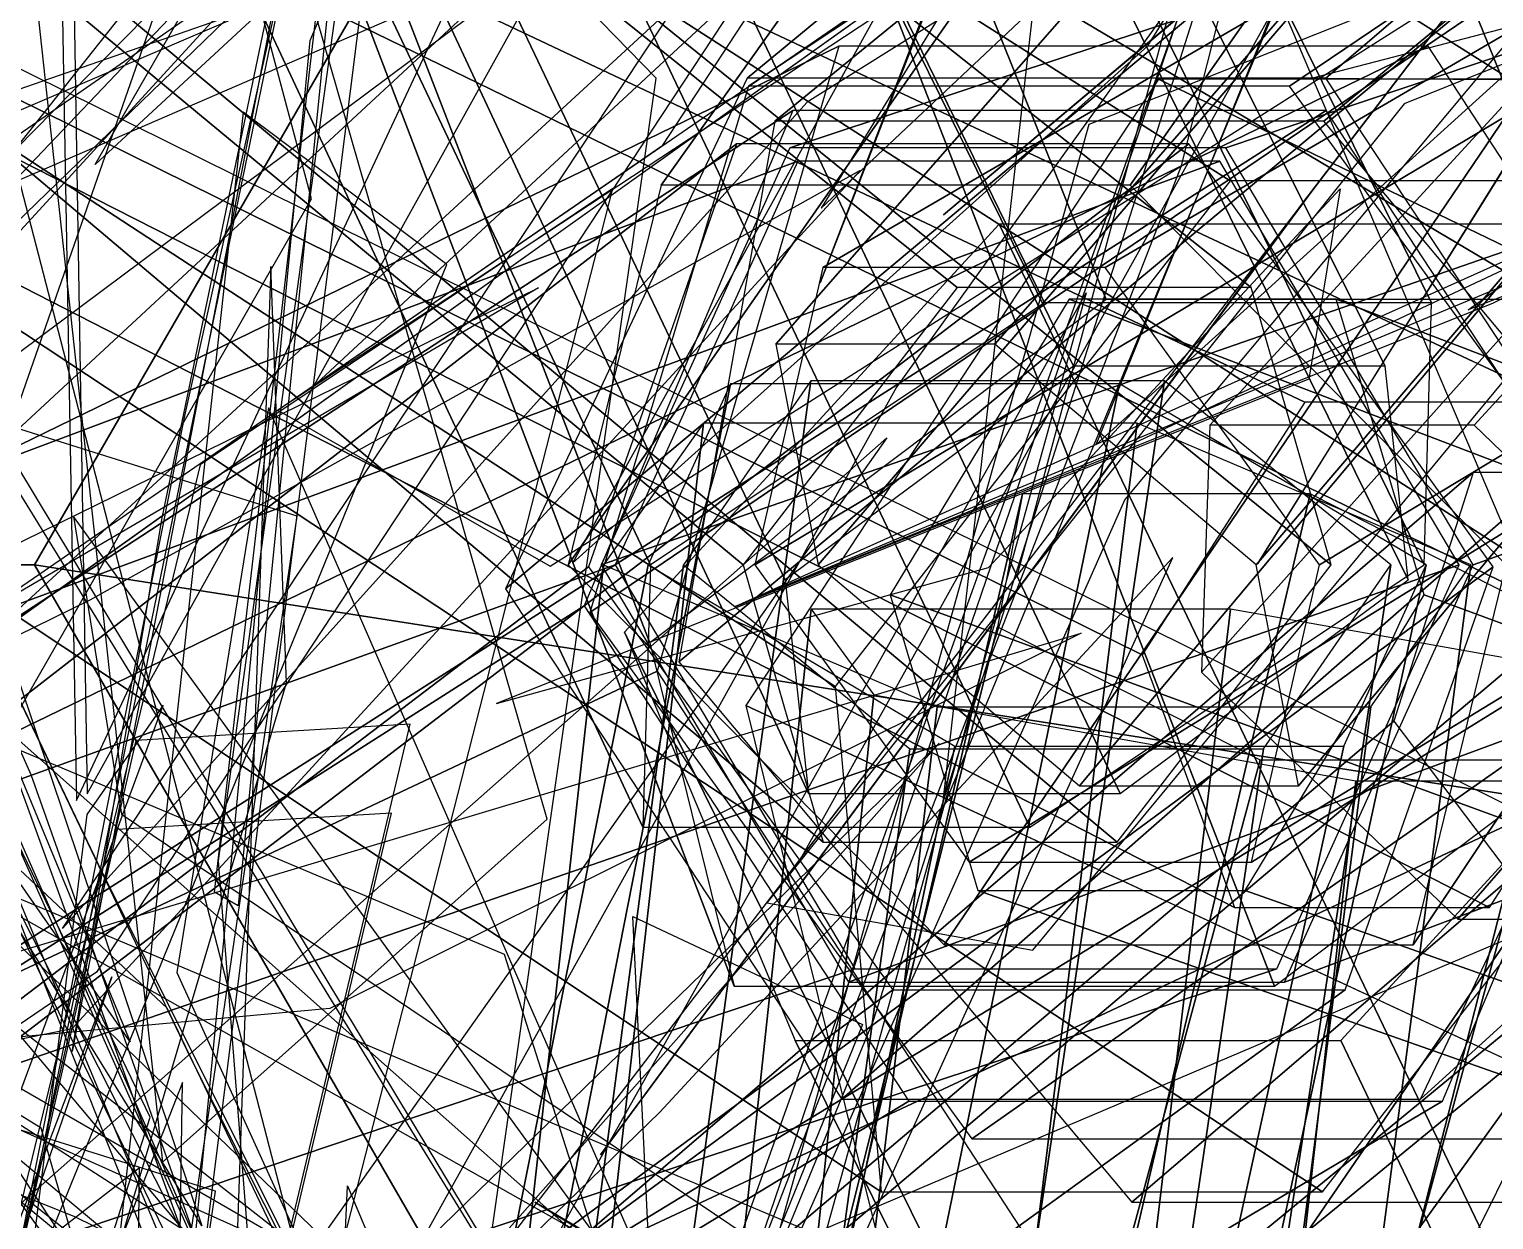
# Model space of a CAD drawing. Extents: x -0.171 to 0.183, y -0.171 to 0.171.
# Drawn here: x -0.00813 to -0.00079, y -0.00171 to 0.00425 of the extents above; entities that cross this region are included whole.
import ezdxf

# ---------------------------------------------------------------- set-up
doc = ezdxf.new("R2010")
doc.units = 0
doc.header["$MEASUREMENT"] = 0
doc.layers.get('0').update_dxf_attribs({"linetype": 'CONTINUOUS'})
for name, color, linetype in [('2D_PLAN', 7, 'CONTINUOUS'), ('BARK_ASPENQ_W', 8, 'CONTINUOUS'), ('LEAFD_ASPENQ_W', 73, 'CONTINUOUS')]:
    doc.layers.add(name, color=color, linetype=linetype)

# ---------------------------------------------------------------- blocks, each defined once
blk = doc.blocks.new('LFASPENQ')
at = {"layer": 'LEAFD_ASPENQ_W'}
for points in [[(-0.1000000000000001, 1.106281426571839, 0.0811024454482965), (-0.1000000000000001, 1.135361515411932, -0.08409949939486033), (-0.09760003277225104, 0.9903561376647959, -0.1476656156922364), (-0.1000000000000001, 0.9637596733180508, 0.03572521253648248)], [(0.1000000000000001, 1.106281426571839, -0.08110244544829649), (0.1000000000000001, 1.135361515411932, 0.08409949939486035), (0.09760003277225104, 0.9903561376647959, 0.1476656156922364), (0.1000000000000001, 0.9637596733180508, -0.03572521253648246)], [(-0.06710590007549783, 1.092077305365929, -0.265958807448153), (-0.09772634683686915, 1.130962420617025, -0.3570225420331152), (-0.09999999999999998, 1.037396010773648, -0.4325004705326569), (-0.0728137025593773, 0.8773568614099477, -0.3015133930593941)], [(0.06710590007549777, 1.092077305365929, 0.265958807448153), (0.0977263468368691, 1.130962420617025, 0.3570225420331152), (0.09999999999999992, 1.037396010773648, 0.4325004705326569), (0.07281370255937725, 0.8773568614099477, 0.3015133930593941)], [(-0.1091888595935742, 1.036491843408311, 0.2653896224957131), (-0.1402996414367661, 1.10361167465453, 0.06414724291801843), (-0.10196904134148, 0.941685320651963, 0.007024305051257118), (-0.06929547583176726, 0.9463378080521677, 0.222263560158299)], [(0.1091888595935743, 1.036491843408311, -0.2653896224957131), (0.1402996414367661, 1.10361167465453, -0.06414724291801842), (0.10196904134148, 0.941685320651963, -0.007024305051257105), (0.06929547583176726, 0.9463378080521677, -0.222263560158299)], [(-0.09547706126038102, 1.002382774507004, -0.08222773613326517), (-0.1015157687754206, 1.064183349941196, -0.2289463014517763), (-0.08884209906494606, 0.9124612282710381, -0.2760199077236242), (-0.1218782371275568, 0.8689845189873778, -0.207289663045403)], [(0.09547706126038102, 1.002382774507004, 0.08222773613326519), (0.1015157687754206, 1.064183349941196, 0.2289463014517763), (0.088842099064946, 0.9124612282710381, 0.2760199077236242), (0.1218782371275568, 0.8689845189873778, 0.207289663045403)], [(-0.08725853684189788, 0.8722219742478982, 0.05044468927298235), (-0.09518678783193746, 0.9441718164503895, -0.1051545488214122), (-0.1181853548547891, 0.7491054116594135, -0.1576145669104395), (-0.06220243846195661, 0.7527597069835684, 0.001814481782901445)], [(0.08725853684189788, 0.8722219742478982, -0.05044468927298234), (0.09518678783193746, 0.9441718164503895, 0.1051545488214122), (0.1181853548547891, 0.7491054116594135, 0.1576145669104395), (0.06220243846195661, 0.7527597069835684, -0.001814481782901437)], [(0.09444218115679126, 0.8278874110255857, 0.1175960915364325), (0.09999999999999998, 0.9106701862844845, 0.3392991624824547), (0.09454439354356337, 0.7194631337523202, 0.3539088413078134), (0.1, 0.6868430027261466, 0.173241609777882)], [(-0.06710590007549788, 0.8616476694850937, 0.1909716288819868), (-0.0977263468368692, 0.9005327847361896, 0.0999078942970246), (-0.1000000000000001, 0.806966374892813, 0.02442996579748297), (-0.07281370255937736, 0.6469272255291126, 0.1554170432707458)], [(-0.07377321893963462, 0.7539939186945231, 0.5067239039139447), (-0.1003789421938551, 0.8618909923825272, 0.3296985659752196), (-0.07921567472882085, 0.688445281708952, 0.1875345404395201), (-0.09636292902904225, 0.6570786129874105, 0.4282937112536088)], [(0.1204696827788219, 0.6817858893255649, 0.0060740730447892), (0.1258283337176631, 0.7939670270178066, 0.1837927290222948), (0.1234370461962077, 0.604734105764666, 0.2204249470312658), (0.1089554862157347, 0.5841107566192578, 0.08948006928398257)], [(-0.1212218900137301, 0.6459126678495913, 0.2002298432360692), (-0.1156246974641384, 0.7290007078839632, -0.03742194095151985), (-0.1474786064954796, 0.5591902452288195, -0.03348091140636317), (-0.1503967487173914, 0.5386207145465205, 0.09373529569870645)], [(-0.1254929274414894, 0.6212935403265529, 0.2896268396307071), (-0.1238209963390609, 0.7115796169894201, 0.1600039171923182), (-0.1000000000000001, 0.5322370869958983, 0.08855371735597503), (-0.1000000000000001, 0.5499285437019092, 0.2642487904734656)], [(-0.1254929274414894, 0.5678009445931878, 0.4666359262966917), (-0.1238209963390609, 0.6580870212560549, 0.3370130038583028), (-0.1000000000000001, 0.4787444912625332, 0.2655628040219596), (-0.1000000000000002, 0.4964359479685441, 0.4412578771394502)], [(0.1000000000000001, 0.5032116690563271, 0.1469831345178872), (0.1283691535734705, 0.6141631395880314, 0.2274499973190307), (0.07861883504907341, 0.4165812198563974, 0.2821745996039625), (0.1030861094222062, 0.3492253924798798, 0.1307039323218292)], [(0.09999999999999998, 0.5032116690563271, 0.2663613543791374), (0.1283691535734705, 0.6141631395880314, 0.346828217180281), (0.07861883504907335, 0.4165812198563974, 0.4015528194652128), (0.1030861094222061, 0.3492253924798798, 0.2500821521830794)], [(-0.09192863689576847, 0.4030431497447124, 0.491602370045422), (-0.09557900773835698, 0.4711803997502289, 0.3377237738517682), (-0.0706392370704601, 0.3349997113750831, 0.307447646926703), (-0.1246275870932704, 0.3110383596206003, 0.489849206535396)], [(0.12122189001373, 0.2838089453113725, 0.1826037694262531), (0.1156246974641382, 0.3668969853457443, 0.4202555536138423), (0.1474786064954794, 0.1970865226906007, 0.4163145240686856), (0.1503967487173913, 0.1765169920083016, 0.2890983169636159)], [(-0.07377321893963457, 0.2437568565515407, 0.2885499073063055), (-0.100378942193855, 0.3516539302395447, 0.1115245693675803), (-0.07921567472882085, 0.1782082195659696, -0.03063945616811914), (-0.0963629290290422, 0.1468415508444281, 0.2101197146459696)], [(-0.1132940098187346, 0.2320559504325761, 0.5271071094620545), (-0.06535223525679351, 0.2908486113579403, 0.3395427843912969), (-0.06598219461576088, 0.1296953768398423, 0.2793802644939696), (-0.0921238346340797, 0.05584178882044721, 0.4709792814139848)]]:
    blk.add_3dface(points, dxfattribs=at)

msp = doc.modelspace()

# ---------------------------------------------------------------- linework, layer by layer
at = {"layer": '2D_PLAN'}
for q in [(-0.02783076714713263, 0.06553346689244433), (-0.05693629497462817, 0.02817661210935251), (-0.06553346689244433, -0.02783076714713263), (-0.02817661210935251, -0.05693629497462817)]:
    msp.add_line((0, 0), q, dxfattribs=at)
at = {"layer": 'BARK_ASPENQ_W'}
for points in [[(0.02637495285300065, 0.0470074792990561, 0.6311134936968786), (0.02700551870768882, 0.04836924259794256, 0.6298301816759748), (-0.004963853835408768, 0.003465496302583975, 0.5767025245084897), (-0.00542932878706599, 0.001563710529684847, 0.5785985562634153)], [(0.02700551870768882, 0.04836924259794256, 0.6298301816759748), (0.02883982623088558, 0.04827448302681325, 0.6290968220007884), (-0.00261483973074977, 0.003465496302583975, 0.5753201887778975), (-0.004963853835408768, 0.003465496302583975, 0.5767025245084897)], [(0.02883982623088558, 0.04827448302681325, 0.6290968220007884), (0.03004239141832989, 0.04681488865827071, 0.6296495612424972), (-0.0007313005777479942, 0.001563710529684847, 0.5758338848022309), (-0.00261483973074977, 0.003465496302583975, 0.5753201887778975)], [(-0.02087782931662135, 0.04793802138547296, 0.4189264758793013), (-0.0186072199617177, 0.04800605158192536, 0.4198539768483275), (-2.775042515966442e-05, 0.002893541624946967, 0.3854121548444465), (-0.002734527581536639, 0.002893541624946967, 0.383996122050062)], [(-0.0186072199617177, 0.04800605158192536, 0.4198539768483275), (-0.01801902213530695, 0.04659033067662721, 0.4217715350860932), (0.0003936395791705959, 0.001174255866371778, 0.387901706570128), (-2.775042515966442e-05, 0.002893541624946967, 0.3854121548444465)], [(-0.02255890754721904, 0.04645327285586948, 0.4199182917050724), (-0.02087782931662135, 0.04793802138547296, 0.4189264758793013), (-0.002734527581536639, 0.002893541624946967, 0.383996122050062), (-0.005019914733583354, 0.001174255866371778, 0.3850696409813591)], [(0.0275747400346752, 0.045550978650229, 0.6316651617045645), (0.02637495285300065, 0.0470074792990561, 0.6311134936968786), (-0.00542932878706599, 0.001563710529684847, 0.5785985562634153), (-0.003545789634064214, -0.0003380752432142811, 0.5791122522877487)], [(0.03004239141832989, 0.04681488865827071, 0.6296495612424972), (0.0294078678829191, 0.04545315085104906, 0.6309345879055717), (-0.001196775529405216, -0.0003380752432142811, 0.5777299165571564), (-0.0007313005777479942, 0.001563710529684847, 0.5758338848022309)], [(-0.01801902213530695, 0.04659033067662721, 0.4217715350860932), (-0.01969911955904759, 0.04510722254814792, 0.4227618663528881), (-0.001891747572876119, -0.0005450298922034115, 0.3889752255014251), (0.0003936395791705959, 0.001174255866371778, 0.387901706570128)], [(-0.02196839424722604, 0.04503819517036897, 0.4218361242595429), (-0.02255890754721904, 0.04645327285586948, 0.4199182917050724), (-0.005019914733583354, 0.001174255866371778, 0.3850696409813591), (-0.004598524729253093, -0.0005450298922034115, 0.3875591927070406)], [(0.0294078678829191, 0.04545315085104906, 0.6309345879055717), (0.0275747400346752, 0.045550978650229, 0.6316651617045645), (-0.003545789634064214, -0.0003380752432142811, 0.5791122522877487), (-0.001196775529405216, -0.0003380752432142811, 0.5777299165571564)], [(-0.01969911955904759, 0.04510722254814792, 0.4227618663528881), (-0.02196839424722604, 0.04503819517036897, 0.4218361242595429), (-0.004598524729253093, -0.0005450298922034115, 0.3875591927070406), (-0.001891747572876119, -0.0005450298922034115, 0.3889752255014251)], [(-0.02352208615117397, 0.04487222927963511, 0.6459627635371361), (-0.02190598649198901, 0.04490421063850542, 0.6470586073916729), (-0.001105681338545151, 0.002876085240788882, 0.620426359676289), (-0.00304318935379493, 0.002876085240788882, 0.6189441326518356)], [(-0.02190598649198901, 0.04490421063850542, 0.6470586073916729), (-0.02180166801447683, 0.04381613586279323, 0.648677929069727), (-0.001142806667157215, 0.001563710529684847, 0.6224823185152981), (-0.001105681338545151, 0.002876085240788882, 0.620426359676289)], [(-0.02503283979040198, 0.0437516004408911, 0.6464877805503676), (-0.02352208615117397, 0.04487222927963511, 0.6459627635371361), (-0.00304318935379493, 0.002876085240788882, 0.6189441326518356), (-0.005017822697656771, 0.001563710529684847, 0.6195178644663912)], [(-0.02180166801447683, 0.04381613586279323, 0.648677929069727), (-0.02331166341302025, 0.04269676936286881, 0.6492016883436664), (-0.003117440011019056, 0.000251335818580813, 0.6230560503298538), (-0.001142806667157215, 0.001563710529684847, 0.6224823185152981)], [(-0.02492673563208239, 0.04266421581491181, 0.648107382874901), (-0.02503283979040198, 0.0437516004408911, 0.6464877805503676), (-0.005017822697656771, 0.001563710529684847, 0.6195178644663912), (-0.005054948026268834, 0.000251335818580813, 0.6215738233054003)], [(-0.02331166341302025, 0.04269676936286881, 0.6492016883436664), (-0.02492673563208239, 0.04266421581491181, 0.648107382874901), (-0.005054948026268834, 0.000251335818580813, 0.6215738233054003), (-0.003117440011019056, 0.000251335818580813, 0.6230560503298538)], [(0.03846959936116572, 0.0371070913919184, 0.4098828201669025), (0.03905563918139292, 0.03920460318026514, 0.4082301479914742), (-0.004395038026937576, 0.003785066080570055, 0.3551735109140814), (-0.00487541559594226, 0.001079125395805213, 0.3573913798572932)], [(0.03905563918139292, 0.03920460318026514, 0.4082301479914742), (0.04130876443947462, 0.03914319248105781, 0.4066812247128356), (-0.001645364847993038, 0.003785066080570055, 0.3529572829382715), (-0.004395038026937576, 0.003785066080570055, 0.3551735109140814)], [(0.04130876443947462, 0.03914319248105781, 0.4066812247128356), (0.04297537098244016, 0.03698201279136945, 0.4067866453293993), (0.0006239307619468168, 0.001079125395805213, 0.3529589239056734), (-0.001645364847993038, 0.003785066080570055, 0.3529572829382715)], [(0.04013437184770529, 0.03494809124727861, 0.4099882423158277), (0.03846959936116572, 0.0371070913919184, 0.4098828201669025), (-0.00487541559594226, 0.001079125395805213, 0.3573913798572932), (-0.002606119986002405, -0.001626815288959629, 0.3573930208246951)], [(0.04238702167288552, 0.03488441805309976, 0.408440991451088), (0.04013437184770529, 0.03494809124727861, 0.4099882423158277), (-0.002606119986002405, -0.001626815288959629, 0.3573930208246951), (0.0001435531929421334, -0.001626815288959629, 0.3551767928488852)], [(-0.01848422075314766, 0.03114930252576736, 0.803315770348161), (-0.01749175564927863, 0.03213482424095487, 0.8028494872602803), (-0.002898176697695428, 0.002558272554858891, 0.7804871488714931), (-0.004341919950651823, 0.001489087840021436, 0.7809888233534924)], [(-0.01749175564927863, 0.03213482424095487, 0.8028494872602803), (-0.01616638831741727, 0.03218441998882499, 0.8034888145740631), (-0.001337959192286672, 0.002558272554858891, 0.7815094512970819), (-0.002898176697695428, 0.002558272554858891, 0.7804871488714931)], [(-0.01616638831741727, 0.03218441998882499, 0.8034888145740631), (-0.01583657766230648, 0.03124976402624452, 0.8045915528836799), (-0.001221484939834309, 0.001489087840021436, 0.7830334282046701), (-0.001337959192286672, 0.002558272554858891, 0.7815094512970819)], [(-0.01583657766230648, 0.03124976402624452, 0.8045915528836799), (-0.0168282447697238, 0.03026751747294282, 0.8050549870953551), (-0.002665228192790703, 0.0004199031251839803, 0.7835351026866695), (-0.001221484939834309, 0.001489087840021436, 0.7830334282046701)], [(-0.0471475421176417, 0.0290714230103782, 0.3533728747732336), (-0.04563227950704209, 0.03112421098017866, 0.3536210631349772), (-0.002113220326194722, 0.00348666271111755, 0.312502994855358), (-0.004092156807418075, 0.0009555468116173132, 0.3121412103107509)], [(-0.04563227950704209, 0.03112421098017866, 0.3536210631349772), (-0.04380272078887156, 0.0311545114370806, 0.3554176783848997), (9.662845958125703e-05, 0.00348666271111755, 0.3148632180807956), (-0.002113220326194722, 0.00348666271111755, 0.312502994855358)], [(-0.04380272078887156, 0.0311545114370806, 0.3554176783848997), (-0.04348882855141947, 0.0291334214324519, 0.3569648501084272), (0.0003275407641338834, 0.0009555468116173132, 0.3168616567616261), (9.662845958125703e-05, 0.00348666271111755, 0.3148632180807956)], [(-0.01815052298352976, 0.03021665536027596, 0.8044185269708766), (-0.01848422075314766, 0.03114930252576736, 0.803315770348161), (-0.004341919950651823, 0.001489087840021436, 0.7809888233534924), (-0.00422544569819946, 0.0004199031251839803, 0.7825128002610806)], [(-0.0168282447697238, 0.03026751747294282, 0.8050549870953551), (-0.01815052298352976, 0.03021665536027596, 0.8044185269708766), (-0.00422544569819946, 0.0004199031251839803, 0.7825128002610806), (-0.002665228192790703, 0.0004199031251839803, 0.7835351026866695)], [(0.0339527895250273, 0.02791790462554566, 0.4956958713645772), (0.03453148787979998, 0.02988684922727783, 0.4943029948109974), (-0.004526137682522016, 0.003961619419667324, 0.4365430383498766), (-0.005321600676671614, 0.001326140354230443, 0.4382849963559374)], [(0.03453148787979998, 0.02988684922727783, 0.4943029948109974), (0.03660647559652153, 0.02987821345138433, 0.4929470704399129), (-0.00181686807769637, 0.003961619419667324, 0.434733824660981), (-0.004526137682522016, 0.003961619419667324, 0.4365430383498766)], [(0.03660647559652153, 0.02987821345138433, 0.4929470704399129), (0.03810420666561094, 0.02790056180234357, 0.4929831141196838), (9.693853297967773e-05, 0.001326140354230443, 0.4346665689781463), (-0.00181686807769637, 0.003961619419667324, 0.434733824660981)], [(-0.04348882855141947, 0.0291334214324519, 0.3569648501084272), (-0.04500306912414338, 0.02708226014383465, 0.3567166811309407), (-0.001651395717089469, -0.001575569087882924, 0.316499872217019), (0.0003275407641338834, 0.0009555468116173132, 0.3168616567616261)], [(-0.04683222807361964, 0.02705055760868984, 0.3549213197707782), (-0.0471475421176417, 0.0290714230103782, 0.3533728747732336), (-0.004092156807418075, 0.0009555468116173132, 0.3121412103107509), (-0.003861244502865448, -0.001575569087882924, 0.3141396489915814)], [(0.03545006657282954, 0.0259389252289923, 0.495732896137172), (0.0339527895250273, 0.02791790462554566, 0.4956958713645772), (-0.005321600676671614, 0.001326140354230443, 0.4382849963559374), (-0.003407794065995565, -0.001309338711206438, 0.4382177406731027)], [(-0.04500306912414338, 0.02708226014383465, 0.3567166811309407), (-0.04683222807361964, 0.02705055760868984, 0.3549213197707782), (-0.003861244502865448, -0.001575569087882924, 0.3141396489915814), (-0.001651395717089469, -0.001575569087882924, 0.316499872217019)], [(0.03752650009916304, 0.02593022246519666, 0.4943760583689045), (0.03545006657282954, 0.0259389252289923, 0.495732896137172), (-0.003407794065995565, -0.001309338711206438, 0.4382177406731027), (-0.00069852446116992, -0.001309338711206438, 0.4364085269842071)], [(0.0147868989380654, 0.02452079547238076, 0.7757856046713738), (0.01580572395656496, 0.0244848449288326, 0.7748396292422481), (-0.00329281649273686, 0.002668789569287526, 0.7588782466312122), (-0.004389448994840998, 0.002668789569287526, 0.7601947413852271)], [(0.01467568483256061, 0.0234924662432171, 0.7767500464351121), (0.0147868989380654, 0.02452079547238076, 0.7757856046713738), (-0.004389448994840998, 0.002668789569287526, 0.7601947413852271), (-0.004176947184511131, 0.001563710529684847, 0.7614867457990588)], [(0.01580572395656496, 0.0244848449288326, 0.7748396292422481), (0.01670990220875396, 0.02341875695556986, 0.7748628923725467), (-0.001983682180302854, 0.001563710529684847, 0.7588537562910291), (-0.00329281649273686, 0.002668789569287526, 0.7588782466312122)], [(0.01557853516887737, 0.02243161051578782, 0.7767702165079916), (0.01467568483256061, 0.0234924662432171, 0.7767500464351121), (-0.004176947184511131, 0.001563710529684847, 0.7614867457990588), (-0.002867812872077126, 0.0004586314900821692, 0.7614622554588758)], [(0.01670990220875396, 0.02341875695556986, 0.7748628923725467), (0.01659393170763014, 0.02239385950354186, 0.7758290274189044), (-0.001771180369972987, 0.0004586314900821692, 0.7601457607048608), (-0.001983682180302854, 0.001563710529684847, 0.7588537562910291)], [(0.01599491159718122, 0.02142005513945361, 0.8703726787507601), (0.01638242254478366, 0.02250859521775911, 0.8694389003760419), (-0.002215848778871724, 0.002264150600657083, 0.8494106401013728), (-0.002256652262935683, 0.001026834463654066, 0.8506970172198788)], [(0.01638242254478366, 0.02250859521775911, 0.8694389003760419), (0.01764752903434513, 0.02244520875570749, 0.8686927516738205), (-0.0008911329519901003, 0.002264150600657083, 0.848213706324084), (-0.002215848778871724, 0.002264150600657083, 0.8494106401013728)], [(0.01764752903434513, 0.02244520875570749, 0.8686927516738205), (0.0185215751174817, 0.02128985202977529, 0.8688847713402534), (0.000392779390827565, 0.001026834463654066, 0.8483031496653014), (-0.0008911329519901003, 0.002264150600657083, 0.848213706324084)], [(0.01659393170763014, 0.02239385950354186, 0.7758290274189044), (0.01557853516887737, 0.02243161051578782, 0.7767702165079916), (-0.002867812872077126, 0.0004586314900821692, 0.7614622554588758), (-0.001771180369972987, 0.0004586314900821692, 0.7601457607048608)], [(0.01741898081446905, 0.02210631867194185, 0.5379624040108831), (0.01959292274217837, 0.02216580922446329, 0.5370277227575797), (-0.001634356766862127, 0.004000145501105622, 0.4743808917753554), (-0.004532307841108688, 0.004000145501105622, 0.4753846174866874)], [(0.01959292274217837, 0.02216580922446329, 0.5370277227575797), (0.02099410762366144, 0.02027011601563791, 0.5371884754872401), (5.165619645079158e-05, 0.001444911228199387, 0.4745634020069855), (-0.001634356766862127, 0.004000145501105622, 0.4743808917753554)], [(0.01664427920497464, 0.02014832934689395, 0.5390597601571008), (0.01741898081446905, 0.02210631867194185, 0.5379624040108831), (-0.004532307841108688, 0.004000145501105622, 0.4753846174866874), (-0.005744245952042332, 0.001444911228199387, 0.4765708534296497)], [(0.0168668241495063, 0.02027040842069733, 0.8705623903051731), (0.01599491159718122, 0.02142005513945361, 0.8703726787507601), (-0.002256652262935683, 0.001026834463654066, 0.8506970172198788), (-0.0009727399201180179, -0.0002104816733489515, 0.8507864605610962)], [(0.02099410762366144, 0.02027011601563791, 0.5371884754872401), (0.02022304308020212, 0.0183114854853309, 0.5382845601861448), (-0.001160281914482852, -0.001110323044706849, 0.4757496379499478), (5.165619645079158e-05, 0.001444911228199387, 0.4745634020069855)], [(0.01812838091605383, 0.02020360414018774, 0.8698206238893054), (0.0168668241495063, 0.02027040842069733, 0.8705623903051731), (-0.0009727399201180179, -0.0002104816733489515, 0.8507864605610962), (0.0003519759067636062, -0.0002104816733489515, 0.8495895267838074)], [(0.01804716537824607, 0.01824918105884504, 0.5392211631980985), (0.01664427920497464, 0.02014832934689395, 0.5390597601571008), (-0.005744245952042332, 0.001444911228199387, 0.4765708534296497), (-0.004058232988729414, -0.001110323044706849, 0.4767533636612798)], [(0.02022304308020212, 0.0183114854853309, 0.5382845601861448), (0.01804716537824607, 0.01824918105884504, 0.5392211631980985), (-0.004058232988729414, -0.001110323044706849, 0.4767533636612798), (-0.001160281914482852, -0.001110323044706849, 0.4757496379499478)], [(0.01916826002117546, 0.01569707112822386, 0.746883006797638), (0.0195467045687646, 0.01681614917705232, 0.7460537929521043), (-0.00415361566449681, 0.003052398412008422, 0.7181005285628126), (-0.004494721700218505, 0.001563710529684847, 0.7191292429285027)], [(0.0195467045687646, 0.01681614917705232, 0.7460537929521043), (0.02076410603317431, 0.01675747771159491, 0.7452664591734147), (-0.002739208646685299, 0.003052398412008422, 0.7169213762510178), (-0.00415361566449681, 0.003052398412008422, 0.7181005285628126)], [(-0.02151709449677324, 0.01561078688781026, 0.7719911776643299), (-0.02069054131796699, 0.01674688066379651, 0.7719117253377591), (-0.003481423247147976, 0.002952165273421807, 0.7451021572356562), (-0.004553165843074218, 0.001563710529684847, 0.7451434588111553)], [(-0.02069054131796699, 0.01674688066379651, 0.7719117253377591), (-0.01946217657454571, 0.01677250082302173, 0.7726004665434563), (-0.002008572086480751, 0.002952165273421807, 0.7460555666389608), (-0.003481423247147976, 0.002952165273421807, 0.7451021572356562)], [(-0.01946217657454571, 0.01677250082302173, 0.7726004665434563), (-0.01906064358247456, 0.01566337982277149, 0.7733678447348868), (-0.001607463521739768, 0.001563710529684847, 0.7470502776177647), (-0.002008572086480751, 0.002952165273421807, 0.7460555666389608)], [(0.02076410603317431, 0.01675747771159491, 0.7452664591734147), (0.02160438120791251, 0.01557697367997776, 0.7453088695626872), (-0.001665907664595481, 0.001563710529684847, 0.7167709383049133), (-0.002739208646685299, 0.003052398412008422, 0.7169213762510178)], [(0.02000586397291385, 0.0145173217621645, 0.7469268230936681), (0.01916826002117546, 0.01569707112822386, 0.746883006797638), (-0.004494721700218505, 0.001563710529684847, 0.7191292429285027), (-0.003421420718128687, 7.502264736127277e-05, 0.7189788049823982)], [(-0.01906064358247456, 0.01566337982277149, 0.7733678447348868), (-0.01988612469990575, 0.01452847642998648, 0.7734473314069326), (-0.00267920611766601, 0.0001752557859478877, 0.7470915791932637), (-0.001607463521739768, 0.001563710529684847, 0.7470502776177647)], [(-0.02111421019577876, 0.01450150426208469, 0.7727594056324396), (-0.02151709449677324, 0.01561078688781026, 0.7719911776643299), (-0.004553165843074218, 0.001563710529684847, 0.7451434588111553), (-0.004152057278333235, 0.0001752557859478877, 0.7461381697899592)], [(0.02160438120791251, 0.01557697367997776, 0.7453088695626872), (0.02122458173415307, 0.01445589416824858, 0.7461400217822269), (-0.002007013700317175, 7.502264736127277e-05, 0.7177996526706034), (-0.001665907664595481, 0.001563710529684847, 0.7167709383049133)], [(-0.01988612469990575, 0.01452847642998648, 0.7734473314069326), (-0.02111421019577876, 0.01450150426208469, 0.7727594056324396), (-0.004152057278333235, 0.0001752557859478877, 0.7461381697899592), (-0.00267920611766601, 0.0001752557859478877, 0.7470915791932637)], [(0.02122458173415307, 0.01445589416824858, 0.7461400217822269), (0.02000586397291385, 0.0145173217621645, 0.7469268230936681), (-0.003421420718128687, 7.502264736127277e-05, 0.7189788049823982), (-0.002007013700317175, 7.502264736127277e-05, 0.7177996526706034)], [(-0.01170601181537344, 0.001563710482283632, 0.5146420168466632), (-0.007393152367213806, 0.009033545310694906, 0.5146435754119603), (-0.008207618180614667, 0.01421623141599423, -9.231608204854998e-05), (-0.01641575336811309, 0, -9.824916821099781e-05)], [(0.02181409153807849, 0.01095861986916136, 0.693696216130985), (0.0225637233312949, 0.01254340354576194, 0.6930665956429274), (-0.004319659421846759, 0.003652371677149348, 0.640015943455433), (-0.005264062330863106, 0.001563710529684847, 0.6408569244838273)], [(0.0225637233312949, 0.01254340354576194, 0.6930665956429274), (0.02426380278381384, 0.01253149274315155, 0.6923007093096762), (-0.002135911773390646, 0.003652371677149348, 0.6389236248820908), (-0.004319659421846759, 0.003652371677149348, 0.640015943455433)], [(0.02426380278381384, 0.01253149274315155, 0.6923007093096762), (0.02521465758680346, 0.01093330374041908, 0.6921645338987179), (-0.0008965670339508795, 0.001563710529684847, 0.6386722873371425), (-0.002135911773390646, 0.003652371677149348, 0.6389236248820908)], [(0.02276356566706425, 0.00936089431908839, 0.6935605794057056), (0.02181409153807849, 0.01095861986916136, 0.693696216130985), (-0.005264062330863106, 0.001563710529684847, 0.6408569244838273), (-0.00402471759142334, -0.0005249506177796527, 0.640605586938879)], [(0.02521465758680346, 0.01093330374041908, 0.6921645338987179), (0.0244640517486752, 0.009347488722314667, 0.6927947837888634), (-0.001840969942967226, -0.0005249506177796527, 0.6395132683655368), (-0.0008965670339508795, 0.001563710529684847, 0.6386722873371425)], [(0.0244640517486752, 0.009347488722314667, 0.6927947837888634), (0.02276356566706425, 0.00936089431908839, 0.6935605794057056), (-0.00402471759142334, -0.0005249506177796527, 0.640605586938879), (-0.001840969942967226, -0.0005249506177796527, 0.6395132683655368)], [(-0.008101737900049751, 0.001564181592239352, 0.7711850213219763), (-0.005590457254367841, 0.005912219487519085, 0.7711655006416106), (-0.007393152367213806, 0.009033545310694906, 0.5146435754119603), (-0.01170601181537344, 0.001563710482283632, 0.5146420168466632)], [(-0.01515304522123595, 0.007338233969510499, 0.8565470282160805), (-0.01447630066894571, 0.008398732390015679, 0.8565574605592674), (-0.001740554501437114, 0.002378078166279535, 0.8361893208323669), (-0.0025553740651908, 0.001113333275913559, 0.8360668282834902)], [(-0.01447630066894571, 0.008398732390015679, 0.8565574605592674), (-0.01335542586201767, 0.008427616889523065, 0.8571302834561354), (-0.0004632529330258029, 0.002378078166279535, 0.8369937560044706), (-0.001740554501437114, 0.002378078166279535, 0.8361893208323669)], [(-0.01335542586201767, 0.008427616889523065, 0.8571302834561354), (-0.01291061447850806, 0.007398046731622143, 0.8576923705293753), (-7.709283681787537e-07, 0.001113333275913559, 0.8376756986276976), (-0.0004632529330258029, 0.002378078166279535, 0.8369937560044706)], [(-0.01470698540244652, 0.006307260265087877, 0.8571102149877783), (-0.01515304522123595, 0.007338233969510499, 0.8565470282160805), (-0.0025553740651908, 0.001113333275913559, 0.8360668282834902), (-0.002092892060533176, -0.0001514116144524173, 0.8367487709067173)], [(-0.01291061447850806, 0.007398046731622143, 0.8576923705293753), (-0.01358543087267763, 0.006338189313930986, 0.85768273342117), (-0.0008155904921218652, -0.0001514116144524173, 0.837553206078821), (-7.709283681787537e-07, 0.001113333275913559, 0.8376756986276976)], [(-0.01358543087267763, 0.006338189313930986, 0.85768273342117), (-0.01470698540244652, 0.006307260265087877, 0.8571102149877783), (-0.002092892060533176, -0.0001514116144524173, 0.8367487709067173), (-0.0008155904921218652, -0.0001514116144524173, 0.837553206078821)], [(0.001927542254827662, -8.881784197001252e-16, 0.9994520844221697), (0.002552510689590433, 0.00108247462820058, 0.9994423692355907), (-0.005590457254367841, 0.005912219487519085, 0.7711655006416106), (-0.008101737900049751, 0.001564181592239352, 0.7711850213219763)], [(0.002552510689590433, 0.00108247462820058, 0.9994423692355907), (0.003802041440368761, 0.00108247462820058, 0.9994081215661905), (-0.0005699241950669499, 0.005910765043620577, 0.7710967069335944), (-0.005590457254367841, 0.005912219487519085, 0.7711655006416106)], [(-0.0479973218587887, -0.0192338912693203, 0.3927213473192511), (-0.04687584089119453, -0.01667373554993197, 0.3940315276075556), (-0.004073858679744239, 0.004161120743625193, 0.3390861842284619), (-0.004984280999151132, 0.001031617060723841, 0.3372035333963524)], [(-0.04687584089119453, -0.01667373554993197, 0.3940315276075556), (-0.04420112501963491, -0.01673936841591151, 0.3955687446969471), (-0.001121734603786323, 0.004161120743625193, 0.341421269467545), (-0.004073858679744239, 0.004161120743625193, 0.3390861842284619)], [(-0.04420112501963491, -0.01673936841591151, 0.3955687446969471), (-0.04264497513468425, -0.01935874879503315, 0.3957991236161502), (0.0009199671527647005, 0.001031617060723841, 0.3418737038745185), (-0.001121734603786323, 0.004161120743625193, 0.341421269467545)], [(0.05258906736829509, -0.0257382860667408, 0.3492072881005053), (0.05412950457123925, -0.02332814553330304, 0.3488188610530167), (-0.002472890331216583, 0.003995419224367609, 0.2852036294311334), (-0.004539768862108462, 0.000860501659621305, 0.2857249578920031)], [(0.05412950457123925, -0.02332814553330304, 0.3488188610530167), (0.05634111835590814, -0.02331192108659363, 0.3469625044048874), (0.000371797602517432, 0.003995419224367609, 0.2826976642885446), (-0.002472890331216583, 0.003995419224367609, 0.2852036294311334)], [(-0.03479555962511496, -0.01740096409087578, 0.5090354175660222), (-0.03401669851096764, -0.01556551315945645, 0.5099741152335318), (-0.004304795962712161, 0.003839078412739173, 0.447381680278984), (-0.005350207726453538, 0.001359396196040504, 0.446134414764225)], [(-0.03401669851096764, -0.01556551315945645, 0.5099741152335318), (-0.0320239797742566, -0.01556978468008567, 0.5109153838542453), (-0.001632429168055449, 0.003839078412739173, 0.448668623841265), (-0.004304795962712161, 0.003839078412739173, 0.447381680278984)], [(-0.0320239797742566, -0.01556978468008567, 0.5109153838542453), (-0.03081048514331424, -0.01740928404122134, 0.5109178524202548), (-5.474137140113605e-06, 0.001359396196040504, 0.448708301888787), (-0.001632429168055449, 0.003839078412739173, 0.448668623841265)], [(-0.0361295056274906, -0.02187957996160458, 0.5653956324554081), (-0.03543978326759423, -0.02025602197811792, 0.566275588045246), (-0.004586045908286933, 0.003672562645444103, 0.5116139563731793), (-0.005326944975137034, 0.001554322637686464, 0.5102814313115731)], [(-0.03543978326759423, -0.02025602197811792, 0.566275588045246), (-0.03367979138671288, -0.02027874184894198, 0.5671487409103284), (-0.002320922639388662, 0.003672562645444103, 0.5129104946461217), (-0.004586045908286933, 0.003672562645444103, 0.5116139563731793)], [(-0.03367979138671288, -0.02027874184894198, 0.5671487409103284), (-0.03260715683835112, -0.02192302791515685, 0.5671437777090169), (-0.0007966984373404926, 0.001554322637686464, 0.5128745078574581), (-0.002320922639388662, 0.003672562645444103, 0.5129104946461217)], [(-0.03124780759527088, -0.007820888968350065, 0.5998625744507549), (-0.03056032166257676, -0.006302217851740122, 0.6004555348306605), (-0.004279993161331083, 0.003585522300446655, 0.5472624392224762), (-0.005194169702868276, 0.001563710529684847, 0.5464483745588611)], [(-0.03056032166257676, -0.006302217851740122, 0.6004555348306605), (-0.02898680519096518, -0.006299677955236907, 0.6012648064477535), (-0.0021661381408698, 0.003585522300446655, 0.5483197970690005), (-0.004279993161331083, 0.003585522300446655, 0.5472624392224762)], [(-0.02898680519096518, -0.006299677955236907, 0.6012648064477535), (-0.02810018677894462, -0.007816203781399134, 0.6014813576375097), (-0.0009664596619457103, 0.001563710529684847, 0.5485630902519096), (-0.0021661381408698, 0.003585522300446655, 0.5483197970690005)], [(0.01032832634063092, -0.03003413995400514, 0.445162346154327), (0.01191672560542206, -0.02841186208699761, 0.4459306344440838), (-0.003271478553212703, 0.003270722931101623, 0.405546149280027), (-0.005147881522934932, 0.001226429720017277, 0.4046646504110371)], [(0.01191672560542206, -0.02841186208699761, 0.4459306344440838), (0.01415209850637067, -0.02842574038676701, 0.4450687554809077), (-0.0005395105908719419, 0.003270722931101623, 0.4045392793015141), (-0.003271478553212703, 0.003270722931101623, 0.405546149280027)], [(0.01765206593383708, -0.006432778077000878, 0.8188454279910974), (0.01837709356003658, -0.005220253896746879, 0.8186802083577354), (-0.002919645110135967, 0.002893940599392208, 0.793872718916128), (-0.003816966269868573, 0.001413584791483066, 0.7941743561095127)], [(0.01837709356003658, -0.005220253896746879, 0.8186802083577354), (0.01954686704237783, -0.005191141616132128, 0.8178617407181776), (-0.001582246179707731, 0.002893940599392208, 0.792732927908771), (-0.002919645110135967, 0.002893940599392208, 0.793872718916128)], [(0.01954686704237783, -0.005191141616132128, 0.8178617407181776), (0.01999147993458933, -0.006377086784446873, 0.8172078612297844), (-0.001142168409012103, 0.001413584791483066, 0.7918947740947986), (-0.001582246179707731, 0.002893940599392208, 0.792732927908771)], [(-0.01251797581146863, -0.03594079658381688, 0.6924658530840757), (-0.01196953377152392, -0.03486692070515046, 0.6937141690081234), (-0.00461594640229464, 0.002471167408067246, 0.6736869461739842), (-0.005028612149465575, 0.001563710529684847, 0.6718528590809677)], [(-0.01196953377152392, -0.03486692070515046, 0.6937141690081234), (-0.01035891261271403, -0.03489176455039189, 0.6941771162962598), (-0.002667648935236057, 0.002471167408067246, 0.674436596222017), (-0.00461594640229464, 0.002471167408067246, 0.6736869461739842)], [(-0.01035891261271403, -0.03489176455039189, 0.6941771162962598), (-0.0092873175850152, -0.03598982173404586, 0.6933952681174285), (-0.00113201721534841, 0.001563710529684847, 0.6733521591770336), (-0.002667648935236057, 0.002471167408067246, 0.674436596222017)], [(-0.007739956567135881, -0.02034377627856671, 0.7504045582267058), (-0.007213684130774662, -0.01929101285295576, 0.7514909453360805), (-0.004214405294470766, 0.002485080803028646, 0.7362139086964445), (-0.004852186952652927, 0.001563710529684847, 0.7347963817824806)], [(-0.007213684130774662, -0.01929101285295576, 0.7514909453360805), (-0.00568591932253988, -0.01927523989947344, 0.7518738145939043), (-0.002442533024224832, 0.002485080803028646, 0.7365684273889188), (-0.004214405294470766, 0.002485080803028646, 0.7362139086964445)], [(-0.00568591932253988, -0.01927523989947344, 0.7518738145939043), (-0.004677311748748182, -0.02031266605998994, 0.7511716158464433), (-0.001308442412161058, 0.001563710529684847, 0.7355054191674294), (-0.002442533024224832, 0.002485080803028646, 0.7365684273889188)], [(-0.01098770301820925, -0.05004447946368817, 0.5828822472742765), (-0.01060700251294571, -0.04924316538370052, 0.5844151183296656), (-0.004752181599891073, 0.002273477407761817, 0.5661008855604268), (-0.005252551934093586, 0.001563710529684847, 0.5639821685553166)], [(-0.01060700251294571, -0.04924316538370052, 0.5844151183296656), (-0.008960038655036638, -0.04923736149285987, 0.5850029161018147), (-0.00257994434820448, 0.002273477407761817, 0.5668252592687426), (-0.004752181599891073, 0.002273477407761817, 0.5661008855604268)], [(-0.008960038655036638, -0.04923736149285987, 0.5850029161018147), (-0.007687518446026186, -0.0500329341434522, 0.584059928295181), (-0.0009080774307203996, 0.001563710529684847, 0.5654309159719482), (-0.00257994434820448, 0.002273477407761817, 0.5668252592687426)], [(-0.01053109325733828, -0.007034954412843547, 0.9001974570421554), (-0.01014278672422009, -0.005906036198506687, 0.900905705933048), (-0.0008964318513793148, 0.002025918360034445, 0.8852372053033872), (-0.001294659037145581, 0.0007824421706184465, 0.8843811845507084)], [(-0.01014278672422009, -0.005906036198506687, 0.900905705933048), (-0.008950096761828893, -0.005907224207759493, 0.9016119419343163), (0.0004442577688341454, 0.002025918360034445, 0.8860373603227754), (-0.0008964318513793148, 0.002025918360034445, 0.8852372053033872)], [(-0.008950096761828893, -0.005907224207759493, 0.9016119419343163), (-0.008144384127118265, -0.007037254527538533, 0.90161074882648), (0.001386720203281339, 0.0007824421706184465, 0.8859814945894846), (0.0004442577688341454, 0.002025918360034445, 0.8860373603227754)], [(-0.009134435435426438, -0.02213193280439446, 0.8271393253524608), (-0.008559267042698349, -0.02134013946484931, 0.8281900418397135), (-0.003153483474046656, 0.001919296299647356, 0.8171415048580871), (-0.003278434019705585, 0.001253343648435126, 0.8156513485623617)], [(-0.008559267042698349, -0.02134013946484931, 0.8281900418397135), (-0.007203468721931795, -0.02141115419456202, 0.8284583807328822), (-0.001713391364530878, 0.001919296299647356, 0.8179199160508671), (-0.003153483474046656, 0.001919296299647356, 0.8171415048580871)], [(-0.007203468721931795, -0.02141115419456202, 0.8284583807328822), (-0.006415338651775421, -0.02227250127487618, 0.8276796006892064), (-0.0003982498006740284, 0.001253343648435126, 0.8172081709479219), (-0.001713391364530878, 0.001919296299647356, 0.8179199160508671)], [(-0.03505613201932225, -0.02352730135824617, 0.5653899073644657), (-0.0361295056274906, -0.02187957996160458, 0.5653956324554081), (-0.005326944975137034, 0.001554322637686464, 0.5102814313115731), (-0.003802720773088865, -0.0005639173700711742, 0.5102454445229095)], [(-0.03260715683835112, -0.02192302791515685, 0.5671437777090169), (-0.03329377455331541, -0.02354802645520486, 0.5662649010156613), (-0.001537597504190594, -0.0005639173700711742, 0.511541982795852), (-0.0007966984373404926, 0.001554322637686464, 0.5128745078574581)], [(-0.03036175526886171, -0.009337759930947348, 0.600078780200429), (-0.03124780759527088, -0.007820888968350065, 0.5998625744507549), (-0.005194169702868276, 0.001563710529684847, 0.5464483745588611), (-0.003994491223944185, -0.0004581012410769599, 0.5466916677417702)], [(-0.02810018677894462, -0.007816203781399134, 0.6014813576375097), (-0.0287876508546247, -0.009335614781678325, 0.6008882917835593), (-0.001880636203482903, -0.0004581012410769599, 0.5477490255882945), (-0.0009664596619457103, 0.001563710529684847, 0.5485630902519096)], [(-0.007392992874697112, -0.005905848105085337, 0.5146662707444057), (-0.01170601181537344, 0.001563710482283632, 0.5146420168466632), (-0.01641575336811309, 0, -9.824916821099781e-05), (-0.008208135187498427, -0.01421623141599423, -5.933086162447828e-06)], [(-0.01144862954456, -0.03704570079489161, 0.6916764237965181), (-0.01251797581146863, -0.03594079658381688, 0.6924658530840757), (-0.005028612149465575, 0.001563710529684847, 0.6718528590809677), (-0.003492980429577928, 0.0006562536513024484, 0.6707684220359843)], [(-0.005591027342733606, -0.002783901866995636, 0.7711357331395722), (-0.008101737900049751, 0.001564181592239352, 0.7711850213219763), (-0.01170601181537344, 0.001563710482283632, 0.5146420168466632), (-0.007392992874697112, -0.005905848105085337, 0.5146662707444057)], [(-0.009716763721571105, -0.05084303735912143, 0.5819334918097987), (-0.01098770301820925, -0.05004447946368817, 0.5828822472742765), (-0.005252551934093586, 0.001563710529684847, 0.5639821685553166), (-0.003580685016609505, 0.0008539436516078784, 0.5625878252585221)], [(-0.0092873175850152, -0.03598982173404586, 0.6933952681174285), (-0.00982856522451984, -0.03706987767833025, 0.6921429042542244), (-0.001544682962519345, 0.0006562536513024484, 0.6715180720840171), (-0.00113201721534841, 0.001563710529684847, 0.6733521591770336)], [(0.00255210457084322, -0.001082474628202357, 0.9994275519393485), (0.001927542254827662, -8.881784197001252e-16, 0.9994520844221697), (-0.008101737900049751, 0.001564181592239352, 0.7711850213219763), (-0.005591027342733606, -0.002783901866995636, 0.7711357331395722)], [(-0.007687518446026186, -0.0500329341434522, 0.584059928295181), (-0.008063531107311112, -0.05083729620733432, 0.5825233787476105), (-0.001408447764922912, 0.0008539436516078784, 0.5633121989668379), (-0.0009080774307203996, 0.001563710529684847, 0.5654309159719482)], [(-0.006734367084193822, -0.02138578728169099, 0.7496974530585611), (-0.007739956567135881, -0.02034377627856671, 0.7504045582267058), (-0.004852186952652927, 0.001563710529684847, 0.7347963817824806), (-0.003718096340589153, 0.0006423402563410495, 0.7337333735609912)], [(-0.004677311748748182, -0.02031266605998994, 0.7511716158464433), (-0.005199470607483182, -0.02137045218677602, 0.7500816434143571), (-0.001946224070343219, 0.0006423402563410495, 0.7340878922534655), (-0.001308442412161058, 0.001563710529684847, 0.7355054191674294)], [(0.01809487040316963, -0.00761766842156153, 0.8181931287835271), (0.01765206593383708, -0.006432778077000878, 0.8188454279910974), (-0.003816966269868573, 0.001413584791483066, 0.7941743561095127), (-0.003376888499172946, -6.67710164260751e-05, 0.7933362022955402)], [(0.01999147993458933, -0.006377086784446873, 0.8172078612297844), (0.01926450892762059, -0.007591089811178175, 0.8173740309561227), (-0.00203948956874471, -6.67710164260751e-05, 0.7921964112881833), (-0.001142168409012103, 0.001413584791483066, 0.7918947740947986)], [(-0.03358173900292657, -0.01924026541097065, 0.5090381018644266), (-0.03479555962511496, -0.01740096409087578, 0.5090354175660222), (-0.005350207726453538, 0.001359396196040504, 0.446134414764225), (-0.003723252695538202, -0.001120286020658164, 0.446174092811747)], [(-0.03081048514331424, -0.01740928404122134, 0.5109178524202548), (-0.03158938306515847, -0.01924431333213178, 0.5099792683470962), (-0.001050885900881491, -0.001120286020658164, 0.447461036374028), (-5.474137140113605e-06, 0.001359396196040504, 0.448708301888787)], [(-0.009262651543634561, -0.05071366758414562, 0.3067844497574359), (-0.00974622645816173, -0.05013744931277392, 0.3087517175468231), (-0.004212408182099903, 0.001341877530298687, 0.3014140057487424), (-0.003898991527386852, 0.0009127892955378721, 0.298825208571224)], [(-0.00974622645816173, -0.05013744931277392, 0.3087517175468231), (-0.008257904129375684, -0.05011363630901056, 0.3102235662062477), (-0.002111497703355674, 0.001341877530298687, 0.3030173460178012), (-0.004212408182099903, 0.001341877530298687, 0.3014140057487424)], [(-0.008257904129375684, -0.05011363630901056, 0.3102235662062477), (-0.00628385209438368, -0.05066551328487993, 0.3097323460185195), (0.0003028294301016053, 0.0009127892955378721, 0.3020318891093415), (-0.002111497703355674, 0.001341877530298687, 0.3030173460178012)], [(-0.007451174299695778, -0.01047077143783898, 0.9488054345317651), (-0.007002797848317564, -0.009480669257982743, 0.9496869776300361), (0.000424992256474428, 0.001369030972997025, 0.9401062118222622), (0.0003938735481128859, 0.0004075679645444819, 0.9389689560442321)], [(-0.007002797848317564, -0.009480669257982743, 0.9496869776300361), (-0.005765462102334664, -0.009549925003284832, 0.9502571841363658), (0.001577256374619747, 0.001369030972997025, 0.94105020081889), (0.000424992256474428, 0.001369030972997025, 0.9401062118222622)], [(-0.005765462102334664, -0.009549925003284832, 0.9502571841363658), (-0.004971473982983118, -0.01060577572626792, 0.9499506837533073), (0.002698401784403523, 0.0004075679645444819, 0.9408569340374878), (0.001577256374619747, 0.001369030972997025, 0.94105020081889)], [(-0.008347145831480475, -0.02299886718806621, 0.826353960000508), (-0.009134435435426438, -0.02213193280439446, 0.8271393253524608), (-0.003278434019705585, 0.001253343648435126, 0.8156513485623617), (-0.001963292455848735, 0.0005873909972228948, 0.8149396034594164)], [(-0.006415338651775421, -0.02227250127487618, 0.8276796006892064), (-0.0069838292019337, -0.02306841125267006, 0.8266259121537975), (-0.0005232003463329571, 0.0005873909972228948, 0.8157180146521964), (-0.0003982498006740284, 0.001253343648435126, 0.8172081709479219)], [(0.0109754860509789, -0.03166882798232037, 0.4435333501152556), (0.01032832634063092, -0.03003413995400514, 0.445162346154327), (-0.005147881522934932, 0.001226429720017277, 0.4046646504110371), (-0.0042923165303164, -0.0008178634910670679, 0.4027762815635345)], [(0.01479760970754108, -0.03006131936270601, 0.443439632687019), (0.0132094015980162, -0.03168213442650442, 0.4426725091653438), (-0.001560348567975639, -0.0008178634910670679, 0.4017694115850217), (0.0003160544017465905, 0.001226429720017277, 0.4026509104540115)], [(-0.04643728742830231, -0.02185995185193893, 0.3929522649074189), (-0.0479973218587887, -0.0192338912693203, 0.3927213473192511), (-0.004984280999151132, 0.001031617060723841, 0.3372035333963524), (-0.002942579242600108, -0.002097886622177511, 0.3376559678033259)], [(-0.04264497513468425, -0.01935874879503315, 0.3957991236161502), (-0.0437596733208092, -0.02191914507135128, 0.3944928224730416), (9.54483335780746e-06, -0.002097886622177511, 0.339991053042409), (0.0009199671527647005, 0.001031617060723841, 0.3418737038745185)], [(-0.007286094405383414, -0.05126700958317579, 0.3062894038637293), (-0.009262651543634561, -0.05071366758414562, 0.3067844497574359), (-0.003898991527386852, 0.0009127892955378721, 0.298825208571224), (-0.001484664393929573, 0.0004837010607770574, 0.2978397516627643)], [(-0.00628385209438368, -0.05066551328487993, 0.3097323460185195), (-0.005795598701244783, -0.05124266942051624, 0.3077654638540562), (0.0006162460848146559, 0.0004837010607770574, 0.2994430919318231), (0.0003028294301016053, 0.0009127892955378721, 0.3020318891093415)], [(-0.008063531107311112, -0.05083729620733432, 0.5825233787476105), (-0.009716763721571105, -0.05084303735912143, 0.5819334918097987), (-0.003580685016609505, 0.0008539436516078784, 0.5625878252585221), (-0.001408447764922912, 0.0008539436516078784, 0.5633121989668379)], [(0.05325964159805478, -0.02813356263676235, 0.3477393527433509), (0.05258906736829509, -0.0257382860667408, 0.3492072881005053), (-0.004539768862108462, 0.000860501659621305, 0.2857249578920031), (-0.003761959459266327, -0.002274415905124999, 0.283740321210284)], [(0.05701285981816118, -0.02570689696800727, 0.3454936994669159), (0.05547182209942356, -0.02811839692467665, 0.3458821196113218), (-0.0009172715255323117, -0.002274415905124999, 0.2812343560676953), (0.001149607005359568, 0.000860501659621305, 0.2807130276068255)], [(-0.009725749131112241, -0.00816629577394859, 0.9001954902785275), (-0.01053109325733828, -0.007034954412843547, 0.9001974570421554), (-0.001294659037145581, 0.0007824421706184465, 0.8843811845507084), (-0.0003521966026983874, -0.0004610340187975517, 0.8843253188174176)], [(-0.008144384127118265, -0.007037254527538533, 0.90161074882648), (-0.008531729224377952, -0.008167407793061687, 0.9009025465359937), (0.0009884930175150727, -0.0004610340187975517, 0.8851254738368057), (0.001386720203281339, 0.0007824421706184465, 0.8859814945894846)], [(-0.00982856522451984, -0.03706987767833025, 0.6921429042542244), (-0.01144862954456, -0.03704570079489161, 0.6916764237965181), (-0.003492980429577928, 0.0006562536513024484, 0.6707684220359843), (-0.001544682962519345, 0.0006562536513024484, 0.6715180720840171)], [(-0.0069838292019337, -0.02306841125267006, 0.8266259121537975), (-0.008347145831480475, -0.02299886718806621, 0.826353960000508), (-0.001963292455848735, 0.0005873909972228948, 0.8149396034594164), (-0.0005232003463329571, 0.0005873909972228948, 0.8157180146521964)], [(-0.005199470607483182, -0.02137045218677602, 0.7500816434143571), (-0.006734367084193822, -0.02138578728169099, 0.7496974530585611), (-0.003718096340589153, 0.0006423402563410495, 0.7337333735609912), (-0.001946224070343219, 0.0006423402563410495, 0.7340878922534655)], [(-0.005795598701244783, -0.05124266942051624, 0.3077654638540562), (-0.007286094405383414, -0.05126700958317579, 0.3062894038637293), (-0.001484664393929573, 0.0004837010607770574, 0.2978397516627643), (0.0006162460848146559, 0.0004837010607770574, 0.2994430919318231)], [(-0.006655423207565781, -0.01153327668582349, 0.9484953881815229), (-0.007451174299695778, -0.01047077143783898, 0.9488054345317651), (0.0003938735481128859, 0.0004075679645444819, 0.9389689560442321), (0.001515018957896663, -0.0005538950439080614, 0.93877568926283)], [(-0.004971473982983118, -0.01060577572626792, 0.9499506837533073), (-0.005413055096313193, -0.01159900800069946, 0.9490704441136177), (0.002667283076041981, -0.0005538950439080614, 0.9397196782594578), (0.002698401784403523, 0.0004075679645444819, 0.9408569340374878)], [(0.01926450892762059, -0.007591089811178175, 0.8173740309561227), (0.01809487040316963, -0.00761766842156153, 0.8181931287835271), (-0.003376888499172946, -6.67710164260751e-05, 0.7933362022955402), (-0.00203948956874471, -6.67710164260751e-05, 0.7921964112881833)], [(-0.0287876508546247, -0.009335614781678325, 0.6008882917835593), (-0.03036175526886171, -0.009337759930947348, 0.600078780200429), (-0.003994491223944185, -0.0004581012410769599, 0.5466916677417702), (-0.001880636203482903, -0.0004581012410769599, 0.5477490255882945)], [(-0.008531729224377952, -0.008167407793061687, 0.9009025465359937), (-0.009725749131112241, -0.00816629577394859, 0.9001954902785275), (-0.0003521966026983874, -0.0004610340187975517, 0.8843253188174176), (0.0009884930175150727, -0.0004610340187975517, 0.8851254738368057)], [(-0.03329377455331541, -0.02354802645520486, 0.5662649010156613), (-0.03505613201932225, -0.02352730135824617, 0.5653899073644657), (-0.003802720773088865, -0.0005639173700711742, 0.5102454445229095), (-0.001537597504190594, -0.0005639173700711742, 0.511541982795852)], [(-0.005413055096313193, -0.01159900800069946, 0.9490704441136177), (-0.006655423207565781, -0.01153327668582349, 0.9484953881815229), (0.001515018957896663, -0.0005538950439080614, 0.93877568926283), (0.002667283076041981, -0.0005538950439080614, 0.9397196782594578)], [(0.0132094015980162, -0.03168213442650442, 0.4426725091653438), (0.0109754860509789, -0.03166882798232037, 0.4435333501152556), (-0.0042923165303164, -0.0008178634910670679, 0.4027762815635345), (-0.001560348567975639, -0.0008178634910670679, 0.4017694115850217)], [(0.003801635321621548, -0.001082474628202357, 0.9993933042699483), (0.00255210457084322, -0.001082474628202357, 0.9994275519393485), (-0.005591027342733606, -0.002783901866995636, 0.7711357331395722), (-0.0005709853872062336, -0.002783389527588947, 0.7710669528946233)], [(-0.03158938306515847, -0.01924431333213178, 0.5099792683470962), (-0.03358173900292657, -0.01924026541097065, 0.5090381018644266), (-0.003723252695538202, -0.001120286020658164, 0.446174092811747), (-0.001050885900881491, -0.001120286020658164, 0.447461036374028)]]:
    msp.add_3dface(points, dxfattribs=at)

# ---------------------------------------------------------------- block references
at = {"extrusion": (-0.3943476793686722, -0.5715713822305761, 0.7195804769388701), "xscale": 0.07656312615740599, "yscale": 0.07656312615740599, "zscale": 0.07656312615740599, "rotation": 180}
msp.add_blockref('LFASPENQ', (-0.003423436544202023, 0.4770547205159008, 0.4156744660257328), dxfattribs=at)
at = {"extrusion": (0.3068043758651511, -0.588708660058342, 0.7478590699605819), "xscale": 0.077808087616215, "yscale": 0.077808087616215, "zscale": 0.077808087616215, "rotation": 180}
msp.add_blockref('LFASPENQ', (-0.001778625099657924, 0.598901050512218, 0.5831040358344078), dxfattribs=at)
at = {"extrusion": (0.2121988605006915, -0.535338688929765, 0.8175476327023207), "xscale": 0.059666434384163, "yscale": 0.059666434384163, "zscale": 0.059666434384163, "rotation": 180}
msp.add_blockref('LFASPENQ', (-0.001717665053726843, 0.2838177601645648, 0.3148509779146846), dxfattribs=at)
at = {"extrusion": (-0.5276245651806837, -0.4428812250694392, 0.7248920876233146), "xscale": 0.077171307232459, "yscale": 0.077171307232459, "zscale": 0.077171307232459, "rotation": 180}
msp.add_blockref('LFASPENQ', (-0.00219321650555697, 0.3211607935403511, 0.2581073268604532), dxfattribs=at)
at = {"extrusion": (-0.5289924977489496, -0.5383479628702244, 0.6560094574004305), "xscale": 0.070178955755275, "yscale": 0.070178955755275, "zscale": 0.070178955755275, "rotation": 180}
msp.add_blockref('LFASPENQ', (-0.001384418832939719, 0.7113933937090129, 0.5572202819421324), dxfattribs=at)
at = {"extrusion": (0.2141149140212252, -0.4445193294447041, 0.8698030635400831), "xscale": 0.053877405432153, "yscale": 0.053877405432153, "zscale": 0.053877405432153, "rotation": 180}
msp.add_blockref('LFASPENQ', (-0.002096570016181873, 0.3626663342903105, 0.5387931411679256), dxfattribs=at)
at = {"extrusion": (-0.6070516170635621, -0.4611713843525568, 0.6471547639281199), "xscale": 0.075892442149371, "yscale": 0.075892442149371, "zscale": 0.075892442149371, "rotation": 180}
msp.add_blockref('LFASPENQ', (-0.00310851853178231, 0.6222527293667834, 0.4657735928645463), dxfattribs=at)
at = {"extrusion": (-0.4643215407082553, -0.4061159927737282, 0.7870675366496329), "xscale": 0.06337307030767701, "yscale": 0.06337307030767701, "zscale": 0.06337307030767701, "rotation": 180}
msp.add_blockref('LFASPENQ', (-0.003204953522961363, 0.5312822716538038, 0.5991005355293837), dxfattribs=at)
at = {"extrusion": (-0.640024333029492, -0.4403082465319937, 0.629680475452491), "xscale": 0.074484786381134, "yscale": 0.074484786381134, "zscale": 0.074484786381134, "rotation": 180}
msp.add_blockref('LFASPENQ', (-0.002573189313042105, 0.4126809290117048, 0.2759283232711649), dxfattribs=at)
at = {"extrusion": (-0.2433619736662786, -0.6776645383273655, 0.6939349560778821), "xscale": 0.047885926675735, "yscale": 0.047885926675735, "zscale": 0.047885926675735, "rotation": 180}
msp.add_blockref('LFASPENQ', (0.001097779848459831, 0.7196467847732485, 0.6461803375473828), dxfattribs=at)
at = {"extrusion": (0.6096135487293626, -0.5179607090468435, 0.6000733497575812), "xscale": 0.06841700354373599, "yscale": 0.06841700354373599, "zscale": 0.06841700354373599, "rotation": 180}
msp.add_blockref('LFASPENQ', (-0.0008028337772074884, 0.6672696414002609, 0.4450251047736468), dxfattribs=at)
at = {"extrusion": (-0.6872174216526841, -0.5951632515212063, 0.4165488199668107), "xscale": 0.06881028374985401, "yscale": 0.06881028374985401, "zscale": 0.06881028374985401, "rotation": 180}
msp.add_blockref('LFASPENQ', (-0.002955603156839599, 0.5006524988986886, 0.1991929912285182), dxfattribs=at)
at = {"extrusion": (0.5184873010861991, -0.3359877262599814, 0.7863098412299042), "xscale": 0.065823688362499, "yscale": 0.065823688362499, "zscale": 0.065823688362499, "rotation": 180}
msp.add_blockref('LFASPENQ', (-0.0002217324831712231, 0.2617835400922186, 0.2459985674638934), dxfattribs=at)
at = {"extrusion": (0.727114453847894, -0.4421013262093988, 0.5252151829196958), "xscale": 0.04584595477562901, "yscale": 0.04584595477562901, "zscale": 0.04584595477562901, "rotation": 180}
msp.add_blockref('LFASPENQ', (0.0002872995850803589, 0.7588751882690576, 0.4381159826127985), dxfattribs=at)
at = {"extrusion": (0.2266488668405154, 0.7300158228525957, 0.6447535882372104), "xscale": 0.07364501584122299, "yscale": 0.07364501584122299, "zscale": 0.07364501584122299, "rotation": 180}
msp.add_blockref('LFASPENQ', (0.003405447523401102, 0.6352133793225891, 0.4744345645737951), dxfattribs=at)
at = {"extrusion": (-0.8330933979467319, -0.2939132233395236, 0.4685834050025028), "xscale": 0.06018221523111, "yscale": 0.06018221523111, "zscale": 0.06018221523111, "rotation": 180}
msp.add_blockref('LFASPENQ', (-0.002499449842953844, 0.6242452109668305, 0.3018896720609814), dxfattribs=at)
at = {"extrusion": (-0.6483253874266337, 0.3050588426142481, 0.6975767302318512), "xscale": 0.08950592658423599, "yscale": 0.08950592658423599, "zscale": 0.08950592658423599, "rotation": 180}
msp.add_blockref('LFASPENQ', (-5.692263992012011e-05, 0.291109700191751, 0.1989284465416544), dxfattribs=at)
at = {"extrusion": (-0.3286154909065973, 0.6861031443234122, 0.6490564956039983), "xscale": 0.05342574278322901, "yscale": 0.05342574278322901, "zscale": 0.05342574278322901, "rotation": 180}
msp.add_blockref('LFASPENQ', (0.001649107107880985, 0.3591091696846367, 0.2636320682987205), dxfattribs=at)
at = {"extrusion": (0.1457202313514687, 0.653647544973344, 0.7426375301081914), "xscale": 0.056089943401898, "yscale": 0.056089943401898, "zscale": 0.056089943401898, "rotation": 180}
msp.add_blockref('LFASPENQ', (0.002067012783400245, 0.602236300344614, 0.6068627416817342), dxfattribs=at)
at = {"extrusion": (0.7382589801139284, 0.4598521803702234, 0.4934669700090312), "xscale": 0.07192215435686, "yscale": 0.07192215435686, "zscale": 0.07192215435686, "rotation": 180}
msp.add_blockref('LFASPENQ', (0.002569658046305264, 0.4618403486660512, 0.2194358432002265), dxfattribs=at)
at = {"extrusion": (-0.7377462746041183, 0.2995802704393835, 0.6049645410031987), "xscale": 0.068701121630127, "yscale": 0.068701121630127, "zscale": 0.068701121630127, "rotation": 180}
msp.add_blockref('LFASPENQ', (-0.000376811994523829, 0.6984452290410547, 0.4820105653581206), dxfattribs=at)
at = {"extrusion": (0.6509288080799687, 0.4877095661517517, 0.581748283964518), "xscale": 0.067241664416233, "yscale": 0.067241664416233, "zscale": 0.067241664416233, "rotation": 180}
msp.add_blockref('LFASPENQ', (0.003079824150034356, 0.4842265555849699, 0.2963746359853349), dxfattribs=at)
at = {"extrusion": (-0.6029872568629893, -0.2705441077542912, 0.7504746856625361), "xscale": 0.03053997706958, "yscale": 0.03053997706958, "zscale": 0.03053997706958, "rotation": 180}
msp.add_blockref('LFASPENQ', (-6.274011264341247e-05, 0.6403521244988517, 0.6906993442822631), dxfattribs=at)
at = {"extrusion": (0.6815781198811385, 0.3200904436771249, 0.6580223205681356), "xscale": 0.072674209821324, "yscale": 0.072674209821324, "zscale": 0.072674209821324, "rotation": 180}
msp.add_blockref('LFASPENQ', (0.001797615487361201, 0.3292680668292114, 0.222369126824647), dxfattribs=at)
at = {"extrusion": (-0.9697787818203842, 0.2423460664748883, 0.0282400140779171), "xscale": 0.059528633441168, "yscale": 0.059528633441168, "zscale": 0.059528633441168, "rotation": 180}
msp.add_blockref('LFASPENQ', (-0.0007702583469693901, 0.9991062840430295, 0.02514251579048845), dxfattribs=at)
at = {"extrusion": (0.04087433364065077, 0.3370761173277985, 0.9405896979962353), "xscale": 0.055263653082976, "yscale": 0.055263653082976, "zscale": 0.055263653082976, "rotation": 180}
msp.add_blockref('LFASPENQ', (0.003246153296432939, 0.2458957762416363, 0.5315583397081723), dxfattribs=at)
at = {"extrusion": (0.8330934098258407, 0.2939132770817733, 0.4685833501734848), "xscale": 0.06018221324989499, "yscale": 0.06018221324989499, "zscale": 0.06018221324989499, "rotation": 180}
msp.add_blockref('LFASPENQ', (0.002499449969087017, 0.5449767193699641, 0.2544454757537869), dxfattribs=at)
at = {"extrusion": (0.09558601594758377, 0.4586262636492618, 0.8834734086809779), "xscale": 0.043391752440381, "yscale": 0.043391752440381, "zscale": 0.043391752440381, "rotation": 180}
msp.add_blockref('LFASPENQ', (0.003334566493617942, 0.3576962732113783, 0.594649155136879), dxfattribs=at)
at = {"extrusion": (0.669495205560827, 0.4601339298557862, 0.5831405802433378), "xscale": 0.052076995692867, "yscale": 0.052076995692867, "zscale": 0.052076995692867, "rotation": 180}
msp.add_blockref('LFASPENQ', (0.0006187577942252465, 0.7708923169108256, 0.5165760054230056), dxfattribs=at)
at = {"extrusion": (0.4958442738341097, 0.6470895066821755, 0.5791490537398324), "xscale": 0.044220175894534, "yscale": 0.044220175894534, "zscale": 0.044220175894534, "rotation": 180}
msp.add_blockref('LFASPENQ', (-0.0009793645658532954, 0.8097255788116368, 0.5453800691797233), dxfattribs=at)
at = {"extrusion": (0.01714331152171415, 0.1480495722027713, 0.9888313461054145), "xscale": 0.05253395066695701, "yscale": 0.05253395066695701, "zscale": 0.05253395066695701, "rotation": 180}
msp.add_blockref('LFASPENQ', (0.001891140623919431, 0.09661737824210412, 0.2971774793593905), dxfattribs=at)

doc.saveas('drawing.dxf')
